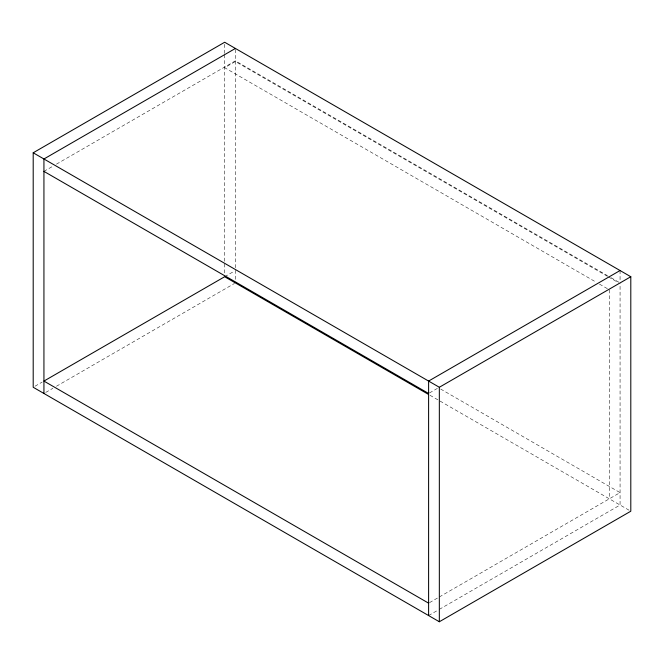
<?xml version="1.0" encoding="UTF-8"?>
<svg xmlns="http://www.w3.org/2000/svg" width="664" height="664" viewBox="0 0 664 664"><rect width="100%" height="100%" fill="white"/><g stroke="black" fill="none" stroke-linecap="round" stroke-linejoin="round"><path stroke-width="0.5" stroke-dasharray="3.32 2.49" d="M43.932 171.378L52.879 166.216M56.457 164.149L235.396 60.839L607.51 275.676M34.993 386.24L42.147 382.107M224.664 276.73L234.5 271.053M45.725 392.432L52.879 388.307M56.457 386.24L234.5 283.445M429.5 392.947L437.551 388.299M429.5 602.646L438.447 597.476M439.336 596.961L620.068 492.622L440.73 389.087M428.604 615.553L438.447 609.876M439.336 609.361L620.068 505.014L620.068 283.594M611.096 277.751L619.172 282.407M607.51 276.349L235.396 61.511L224.664 67.703L595.882 282.026M608.407 276.863L617.379 282.042M599.467 284.101L607.543 288.757M429.973 395.263L630.8 511.214M620.068 270.53L620.068 280.864M609.336 289.794L609.336 498.822M235.396 49.476L235.396 282.93M224.664 44.314L224.664 53.61M224.664 54.647L224.664 275.693"/><path stroke-width="1" d="M33.2 152.786L224.664 42.247L630.8 276.73L630.8 511.214L439.336 621.753L33.2 387.27L33.2 152.786L439.336 387.27L630.8 276.73M235.396 48.447L43.932 158.987L43.932 393.47M620.068 270.53L428.604 381.07L428.604 615.553M43.932 171.378L428.604 393.47M428.205 394.242L224.664 276.73L43.932 381.078L428.604 603.161M439.336 387.27L439.336 621.753"/></g></svg>
